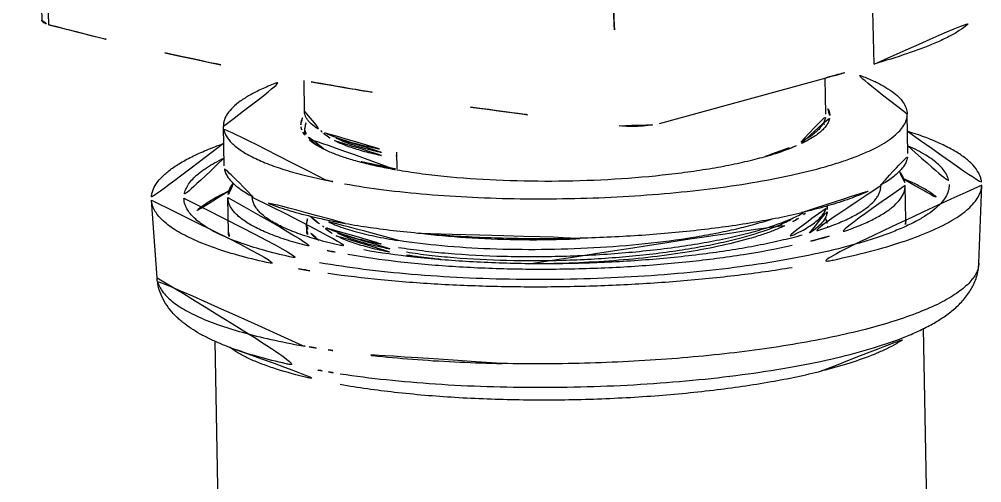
# Model space of a CAD drawing. Extents: x 16296660632 to 16296672714, y -37409619871 to -37409617455.
# Drawn here: x 16296672479.9 to 16296672539.1, y -37409617750.6 to -37409617722.2 of the extents above; entities that cross this region are included whole.
import ezdxf

# ---------------------------------------------------------------- set-up
doc = ezdxf.new("R2010")
doc.units = 0
doc.header["$LTSCALE"] = 10
doc.header["$MEASUREMENT"] = 0
doc.layers.get('0').update_dxf_attribs({"linetype": 'CONTINUOUS'})
doc.layers.add('02___PRT_ALL_AXES', color=7, linetype='CONTINUOUS')

msp = doc.modelspace()

# ---------------------------------------------------------------- linework, layer by layer
at = {"color": 7, "linetype": 'Continuous'}
for p, q in [((16296672532.439951, -37409617724.912567), (16296672529.860439, -37409617620.640701)), ((16296672519.259529, -37409617728.562576), (16296672529.502279, -37409617725.751709)), ((16296672534.51866, -37409617730.409431), (16296672534.4753, -37409617727.976509)), ((16296672492.52532, -37409617731.157753), (16296672492.48197, -37409617728.724823)), ((16296672503.154011, -37409617731.361633), (16296672503.13553, -37409617730.324211)), ((16296672503.07288, -37409617730.513687), (16296672503.11207, -37409617730.520576)), ((16296672498.290199, -37409617743.69828), (16296672498.312691, -37409617743.702263))]:
    msp.add_line(p, q, dxfattribs=at)
msp.add_lwpolyline([(16296672479.94589, -37409617677.419113), (16296672480.381281, -37409617689.682991), (16296672480.84532, -37409617705.367752), (16296672481.32732, -37409617722.221687)], dxfattribs=at)
for centre, radius, start, end in [((16296672534.71463, -37409617516.273804), 212.944738, 257.57261004, 260.03613181), ((16296672493.54752, -37409617594.31842), 136.262446, 285.2994673, 286.58368397), ((16296672545.01148, -37409617459.210777), 270.928858, 259.97946667, 262.07478459), ((16296672553.00436, -37409617403.581779), 327.128692, 262.03161907, 263.64351603), ((16296672500.029131, -37409617727.59729), 2.09754, 227.95397738, 229.48178581), ((16296672498.712429, -37409617728.307693), 1.564236, 215.4495763, 218.58300632), ((16296672523.685329, -37409617723.398827), 7.5689, 297.15828139, 298.17904424), ((16296672522.712891, -37409617718.263832), 12.673136, 291.07801247, 291.38429477), ((16296672508.29884, -37409617698.816269), 32.949506, 260.72847677, 261.01687422), ((16296672508.82642, -37409617698.421753), 33.466746, 259.96024063, 260.22129541), ((16296672506.82337, -37409617693.258438), 39.606972, 258.26246959, 259.97235108), ((16296672498.11124, -37409617725.504761), 8.450673, 243.00408077, 243.59886802), ((16296672524.67132, -37409617727.841537), 7.084088, 298.17366349, 300.0803252), ((16296672500.133169, -37409617733.436287), 2.09754, 227.95397738, 229.48178581), ((16296672528.642509, -37409617734.884598), 0.954927, 357.79893487, 1.05136119), ((16296672506.53853, -37409617690.302544), 52.706862, 259.96225381, 260.39269222), ((16296672507.387489, -37409617685.178383), 57.90085, 260.41065839, 261.58900225), ((16296672508.17927, -37409617679.825241), 63.312223, 261.58878603, 262.24965859), ((16296672507.15778, -37409617693.597862), 50.879134, 259.98851937, 260.70954056), ((16296672507.81599, -37409617689.599503), 54.931302, 260.70519328, 261.46491142)]:
    msp.add_arc(centre, radius, start, end, dxfattribs=at)
for points, knots in [([(16296672481.77095, -37409617722.499496), (16296672481.6712, -37409617718.736832), (16296672481.48488, -37409617711.20961), (16296672481.20689, -37409617699.918114), (16296672480.9342, -37409617690.508827), (16296672480.665091, -37409617682.984329), (16296672480.50808, -37409617679.223701), (16296672480.424259, -37409617677.343887)], [0, 0, 0, 0, 0.249952868, 0.500007606, 0.750054932, 0.87504462, 1, 1, 1, 1]), ([(16296672517.95715, -37409617698.794868), (16296672518.069521, -37409617701.274773), (16296672518.34654, -37409617707.476151), (16296672518.768999, -37409617717.399239), (16296672519.093269, -37409617724.841797), (16296672519.25947, -37409617728.562592)], [0, 0, 0, 0, 0.249942717, 0.625001994, 1, 1, 1, 1]), ([(16296672515.405649, -37409617699.581413), (16296672515.519529, -37409617702.006821), (16296672515.743349, -37409617706.859283), (16296672516.082689, -37409617714.138947), (16296672516.42971, -37409617721.419487), (16296672516.665331, -37409617726.273064), (16296672516.78639, -37409617728.699364)], [0, 0, 0, 0, 0.249883508, 0.499914637, 0.749990167, 1, 1, 1, 1]), ([(16296672481.327339, -37409617722.221687), (16296672481.329161, -37409617722.28476), (16296672481.43449, -37409617722.375999), (16296672481.59342, -37409617722.446198), (16296672481.707319, -37409617722.482483), (16296672481.770901, -37409617722.499481)], [0, 0, 0, 0, 0.349392056, 0.635535607, 1, 1, 1, 1]), ([(16296672481.770901, -37409617722.499481), (16296672482.340651, -37409617722.651894), (16296672484.70327, -37409617723.26844), (16296672487.080191, -37409617723.829727), (16296672488.888531, -37409617724.229156)], [0, 0, 0, 0, 0.24154504, 1, 1, 1, 1]), ([(16296672532.43899, -37409617724.912857), (16296672533.12603, -37409617724.710564), (16296672534.12734, -37409617724.401009), (16296672535.404181, -37409617723.945686), (16296672536.2565, -37409617723.604347), (16296672537.01071, -37409617723.253372), (16296672537.64872, -37409617722.891167), (16296672538.157801, -37409617722.521156), (16296672538.42528, -37409617722.242279), (16296672538.52747, -37409617722.10173)], [0, 0, 0, 0, 0.316668993, 0.463203706, 0.599275008, 0.72248472, 0.830752617, 0.923165058, 1, 1, 1, 1]), ([(16296672534.4753, -37409617727.976547), (16296672534.474251, -37409617727.917267), (16296672534.462351, -37409617727.797241), (16296672534.398529, -37409617727.554108), (16296672534.23802, -37409617727.248337), (16296672533.93853, -37409617726.90332), (16296672533.531361, -37409617726.568832), (16296672533.018169, -37409617726.245064), (16296672532.400961, -37409617725.932701), (16296672531.68248, -37409617725.633179), (16296672531.16514, -37409617725.452454), (16296672530.890829, -37409617725.363663)], [0, 0, 0, 0, 0.038167338, 0.07724734, 0.161239754, 0.257564682, 0.369608796, 0.499262082, 0.647433455, 0.814397127, 1, 1, 1, 1]), ([(16296672492.48197, -37409617728.724777), (16296672492.480829, -37409617728.660294), (16296672492.490089, -37409617728.528976), (16296672492.55621, -37409617728.260841), (16296672492.735319, -37409617727.920937), (16296672493.07527, -37409617727.536072), (16296672493.541639, -37409617727.159348), (16296672494.132509, -37409617726.791283), (16296672494.84515, -37409617726.433006), (16296672495.675739, -37409617726.086639), (16296672496.27384, -37409617725.875999), (16296672496.59104, -37409617725.77211)], [0, 0, 0, 0, 0.036408877, 0.073844367, 0.155215822, 0.250109694, 0.3619296, 0.4924224, 0.6422996, 0.81161911, 1, 1, 1, 1]), ([(16296672497.466881, -37409617727.831947), (16296672497.46793, -37409617727.888809), (16296672497.483801, -37409617728.005417), (16296672497.54771, -37409617728.176323), (16296672497.650669, -37409617728.344292), (16296672497.849739, -37409617728.576714), (16296672498.204519, -37409617728.855202), (16296672498.53392, -37409617729.037758), (16296672498.71979, -37409617729.12899)], [0, 0, 0, 0, 0.09047499, 0.185318635, 0.288301278, 0.402303713, 0.670580956, 1, 1, 1, 1]), ([(16296672499.926821, -37409617732.260361), (16296672500.72714, -37409617732.402061), (16296672502.405951, -37409617732.650902), (16296672505.026991, -37409617732.922279), (16296672507.818239, -37409617733.103539), (16296672510.72349, -37409617733.190781), (16296672513.68428, -37409617733.182098), (16296672516.640949, -37409617733.077629), (16296672519.533951, -37409617732.879517), (16296672522.305019, -37409617732.591919), (16296672524.898569, -37409617732.220909), (16296672527.262529, -37409617731.774261), (16296672529.06098, -37409617731.333069), (16296672530.345551, -37409617730.94278), (16296672531.18955, -37409617730.647614), (16296672531.94449, -37409617730.341141), (16296672532.6068, -37409617730.024887), (16296672533.1735, -37409617729.700333), (16296672533.64226, -37409617729.368752), (16296672534.011339, -37409617729.030968), (16296672534.279131, -37409617728.686638), (16296672534.44239, -37409617728.3349), (16296672534.47736, -37409617728.092056), (16296672534.4753, -37409617727.976547)], [0, 0, 0, 0, 0.067721841, 0.141342958, 0.219504329, 0.300732001, 0.383478767, 0.466161579, 0.547198928, 0.625048106, 0.698243266, 0.765434743, 0.825432723, 0.852424234, 0.87727398, 0.899908018, 0.92028062, 0.938383244, 0.954259273, 0.968028817, 0.979929404, 0.990374082, 1, 1, 1, 1]), ([(16296672529.726049, -37409617728.061157), (16296672529.7251, -37409617728.007584), (16296672529.71277, -37409617727.898621), (16296672529.6453, -37409617727.677292), (16296672529.550671, -37409617727.523911), (16296672529.475679, -37409617727.428307)], [0, 0, 0, 0, 0.232554408, 0.472627915, 1, 1, 1, 1]), ([(16296672497.23122, -37409617728.640182), (16296672497.23023, -37409617728.584503), (16296672497.23945, -37409617728.470673), (16296672497.304199, -37409617728.23764), (16296672497.40057, -37409617728.07531), (16296672497.47752, -37409617727.97377)], [0, 0, 0, 0, 0.231355768, 0.470775144, 1, 1, 1, 1]), ([(16296672497.485371, -37409617728.86937), (16296672497.48373, -37409617728.781052), (16296672497.515289, -37409617728.593071), (16296672497.604679, -37409617728.426559), (16296672497.660089, -37409617728.345779)], [0, 0, 0, 0, 0.474203308, 1, 1, 1, 1]), ([(16296672527.938021, -37409617729.707047), (16296672528.170321, -37409617729.582573), (16296672528.49493, -37409617729.387291), (16296672528.870911, -37409617729.08918), (16296672529.091391, -37409617728.874023), (16296672529.26388, -37409617728.656357), (16296672529.387621, -37409617728.436256), (16296672529.46129, -37409617728.214043), (16296672529.47608, -37409617728.063683), (16296672529.474739, -37409617727.990646)], [0, 0, 0, 0, 0.328026236, 0.469352439, 0.596439134, 0.710603677, 0.813872002, 0.909091865, 1, 1, 1, 1]), ([(16296672527.98354, -37409617729.785973), (16296672528.120781, -37409617729.721237), (16296672528.37911, -37409617729.591187), (16296672528.734659, -37409617729.382103), (16296672529.037861, -37409617729.169342), (16296672529.287861, -37409617728.953407), (16296672529.4839, -37409617728.734573), (16296672529.625099, -37409617728.512703), (16296672529.709881, -37409617728.287918), (16296672529.727369, -37409617728.134949), (16296672529.726049, -37409617728.061157)], [0, 0, 0, 0, 0.177066139, 0.337272808, 0.480923969, 0.608726124, 0.721937667, 0.822616162, 0.913874565, 1, 1, 1, 1]), ([(16296672529.34219, -37409617728.512558), (16296672529.353239, -37409617728.531853), (16296672529.39419, -37409617728.607513), (16296672529.427521, -37409617728.687408), (16296672529.446699, -37409617728.748253)], [0, 0, 0, 0, 0.258433088, 1, 1, 1, 1]), ([(16296672498.76619, -37409617732.037216), (16296672498.295271, -37409617731.939034), (16296672497.403999, -37409617731.734383), (16296672496.156179, -37409617731.38015), (16296672495.07576, -37409617730.997498), (16296672494.29224, -37409617730.644699), (16296672493.762171, -37409617730.346283), (16296672493.429371, -37409617730.127037), (16296672493.144939, -37409617729.90332), (16296672492.909519, -37409617729.675346), (16296672492.723669, -37409617729.443336), (16296672492.588209, -37409617729.207291), (16296672492.504259, -37409617728.967598), (16296672492.483391, -37409617728.804527), (16296672492.48197, -37409617728.724777)], [0, 0, 0, 0, 0.193679967, 0.36803488, 0.521958665, 0.654811557, 0.713345812, 0.766714573, 0.815108011, 0.858836277, 0.898374763, 0.934410216, 0.967886573, 1, 1, 1, 1]), ([(16296672497.29451, -37409617728.953056), (16296672497.27487, -37409617728.902512), (16296672497.24404, -37409617728.799622), (16296672497.232161, -37409617728.692757), (16296672497.23122, -37409617728.640182)], [0, 0, 0, 0, 0.50767815, 1, 1, 1, 1]), ([(16296672497.43816, -37409617729.214928), (16296672497.423031, -37409617729.193626), (16296672497.367451, -37409617729.110878), (16296672497.321171, -37409617729.021637), (16296672497.29451, -37409617728.953056)], [0, 0, 0, 0, 0.262011237, 1, 1, 1, 1]), ([(16296672497.57272, -37409617729.213402), (16296672497.545759, -37409617729.158707), (16296672497.50296, -37409617729.04657), (16296672497.486441, -37409617728.927429), (16296672497.485371, -37409617728.86937)], [0, 0, 0, 0, 0.512250949, 1, 1, 1, 1]), ([(16296672498.471939, -37409617728.99984), (16296672498.48328, -37409617729.013031), (16296672498.5315, -37409617729.067192), (16296672498.58342, -37409617729.118019), (16296672498.62434, -37409617729.154938)], [0, 0, 0, 0, 0.239907464, 1, 1, 1, 1]), ([(16296672498.71979, -37409617729.12899), (16296672498.988939, -37409617729.261101), (16296672499.599291, -37409617729.507927), (16296672500.621929, -37409617729.818993), (16296672501.820259, -37409617730.098297), (16296672502.67976, -37409617730.252159), (16296672503.13553, -37409617730.324211)], [0, 0, 0, 0, 0.196024151, 0.429353884, 0.698323874, 1, 1, 1, 1]), ([(16296672516.78648, -37409617728.699364), (16296672516.99737, -37409617728.722969), (16296672517.434179, -37409617728.7491), (16296672518.08485, -37409617728.738632), (16296672518.69978, -37409617728.681633), (16296672519.086781, -37409617728.609993), (16296672519.259529, -37409617728.562576)], [0, 0, 0, 0, 0.255877964, 0.526884492, 0.783985448, 1, 1, 1, 1]), ([(16296672502.992109, -37409617731.376022), (16296672502.64739, -37409617731.314987), (16296672501.9858, -37409617731.187073), (16296672501.04183, -37409617730.967323), (16296672500.189989, -37409617730.728561), (16296672499.43638, -37409617730.472603), (16296672498.786221, -37409617730.201408), (16296672498.243549, -37409617729.916687), (16296672497.811621, -37409617729.620323), (16296672497.580351, -37409617729.396957), (16296672497.48966, -37409617729.283218)], [0, 0, 0, 0, 0.175779741, 0.338270895, 0.486522014, 0.619813219, 0.737655176, 0.839912365, 0.926960083, 1, 1, 1, 1]), ([(16296672498.62652, -37409617730.110039), (16296672498.499041, -37409617730.043953), (16296672498.26553, -37409617729.911057), (16296672497.96059, -37409617729.690376), (16296672497.72731, -37409617729.463142), (16296672497.613609, -37409617729.296356), (16296672497.57272, -37409617729.213402)], [0, 0, 0, 0, 0.306883512, 0.573273784, 0.802329398, 1, 1, 1, 1]), ([(16296672498.66637, -37409617729.191833), (16296672498.75666, -37409617729.269028), (16296672498.96443, -37409617729.419762), (16296672499.187071, -37409617729.546516), (16296672499.30872, -37409617729.609589)], [0, 0, 0, 0, 0.464365553, 1, 1, 1, 1]), ([(16296672499.30872, -37409617729.609589), (16296672499.539551, -37409617729.729271), (16296672500.06382, -37409617729.954147), (16296672500.94437, -37409617730.240379), (16296672501.97835, -37409617730.500618), (16296672502.721121, -37409617730.646248), (16296672503.11553, -37409617730.71521)], [0, 0, 0, 0, 0.196151257, 0.429229737, 0.697946092, 1, 1, 1, 1]), ([(16296672499.41078, -37409617729.468193), (16296672499.63866, -37409617729.580032), (16296672500.149851, -37409617729.791054), (16296672501.00094, -37409617730.061653), (16296672501.990311, -37409617730.308441), (16296672502.698139, -37409617730.447639), (16296672503.07288, -37409617730.513687)], [0, 0, 0, 0, 0.199412608, 0.433519316, 0.701080041, 1, 1, 1, 1]), ([(16296672528.050329, -37409617729.756012), (16296672528.074011, -37409617729.736877), (16296672528.163601, -37409617729.662552), (16296672528.249161, -37409617729.583252), (16296672528.30901, -37409617729.521553)], [0, 0, 0, 0, 0.261536442, 1, 1, 1, 1]), ([(16296672503.1423, -37409617731.40226), (16296672503.604401, -37409617731.481911), (16296672504.56336, -37409617731.627037), (16296672506.595329, -37409617731.863838), (16296672509.30381, -37409617732.053284), (16296672512.667, -37409617732.116287), (16296672516.06673, -37409617732.016159), (16296672518.850599, -37409617731.79734), (16296672520.97831, -37409617731.539963), (16296672522.46121, -37409617731.314713), (16296672523.84273, -37409617731.056587), (16296672525.10743, -37409617730.7686), (16296672526.241159, -37409617730.45414), (16296672526.94467, -37409617730.214684), (16296672527.270651, -37409617730.089027)], [0, 0, 0, 0, 0.057740409, 0.119394716, 0.251866304, 0.391871036, 0.533439852, 0.670520961, 0.735550603, 0.797315833, 0.855181853, 0.908572114, 0.95698249, 1, 1, 1, 1]), ([(16296672525.79635, -37409617730.573341), (16296672526.193159, -37409617730.447693), (16296672526.92123, -37409617730.192467), (16296672527.625429, -37409617729.874557), (16296672527.938021, -37409617729.707047)], [0, 0, 0, 0, 0.539944256, 1, 1, 1, 1]), ([(16296672527.33379, -37409617730.064499), (16296672527.39109, -37409617730.042061), (16296672527.60989, -37409617729.954514), (16296672527.82605, -37409617729.860252), (16296672527.98354, -37409617729.785973)], [0, 0, 0, 0, 0.261115275, 1, 1, 1, 1]), ([(16296672502.990191, -37409617731.335312), (16296672502.426279, -37409617731.243248), (16296672501.3855, -37409617731.045753), (16296672500.360359, -37409617730.774757), (16296672499.89682, -37409617730.624229)], [0, 0, 0, 0, 0.539676958, 1, 1, 1, 1]), ([(16296672532.842461, -37409617732.344276), (16296672532.975611, -37409617732.270233), (16296672533.226191, -37409617732.121674), (16296672533.56942, -37409617731.884804), (16296672533.8615, -37409617731.644897), (16296672534.101761, -37409617731.402313), (16296672534.28956, -37409617731.157242), (16296672534.42408, -37409617730.909714), (16296672534.504049, -37409617730.660133), (16296672534.520121, -37409617730.491508), (16296672534.51866, -37409617730.40947)], [0, 0, 0, 0, 0.17077519, 0.326267829, 0.46699247, 0.593829779, 0.708142412, 0.81194413, 0.908032551, 1, 1, 1, 1]), ([(16296672494.275261, -37409617733.034637), (16296672494.139099, -37409617732.965271), (16296672493.88253, -37409617732.825546), (16296672493.5299, -37409617732.600731), (16296672493.228439, -37409617732.371033), (16296672492.97884, -37409617732.136772), (16296672492.78175, -37409617731.898163), (16296672492.638029, -37409617731.655151), (16296672492.54891, -37409617731.40815), (16296672492.526791, -37409617731.239891), (16296672492.52533, -37409617731.157707)], [0, 0, 0, 0, 0.170850536, 0.326397568, 0.46715624, 0.594001754, 0.708300876, 0.812064601, 0.908097901, 1, 1, 1, 1]), ([(16296672528.01309, -37409617734.026314), (16296672528.504999, -37409617733.910332), (16296672529.43582, -37409617733.671227), (16296672530.73756, -37409617733.26609), (16296672531.863029, -37409617732.836571), (16296672532.539551, -37409617732.512779), (16296672532.842461, -37409617732.344276)], [0, 0, 0, 0, 0.295693878, 0.562053836, 0.797205218, 1, 1, 1, 1]), ([(16296672499.970169, -37409617734.693283), (16296672499.397591, -37409617734.591904), (16296672498.31431, -37409617734.37751), (16296672496.79825, -37409617733.996178), (16296672495.490549, -37409617733.576317), (16296672494.70434, -37409617733.248177), (16296672494.353621, -37409617733.074051)], [0, 0, 0, 0, 0.297592128, 0.564937222, 0.799604219, 1, 1, 1, 1]), ([(16296672529.50771, -37409617733.774078), (16296672529.434299, -37409617733.975403), (16296672529.22702, -37409617734.265877), (16296672528.86244, -37409617734.597488), (16296672528.498631, -37409617734.859016), (16296672528.064791, -37409617735.114662), (16296672527.360559, -37409617735.464218), (16296672526.783119, -37409617735.688423), (16296672526.37586, -37409617735.829887)], [0, 0, 0, 0, 0.167521575, 0.269592351, 0.385775796, 0.516811424, 0.662953985, 1, 1, 1, 1]), ([(16296672528.48036, -37409617735.289459), (16296672528.648741, -37409617735.181084), (16296672528.947849, -37409617734.964668), (16296672529.306801, -37409617734.600517), (16296672529.498911, -37409617734.27491), (16296672529.569889, -37409617734.017128), (16296672529.57992, -37409617733.891273), (16296672529.578779, -37409617733.829651)], [0, 0, 0, 0, 0.315968456, 0.580267963, 0.802216389, 0.902770887, 1, 1, 1, 1]), ([(16296672529.55135, -37409617733.620773), (16296672529.548731, -37409617733.633598), (16296672529.53706, -37409617733.685471), (16296672529.521441, -37409617733.736427), (16296672529.50771, -37409617733.774078)], [0, 0, 0, 0, 0.246291197, 1, 1, 1, 1]), ([(16296672497.58942, -37409617734.708366), (16296672497.587931, -37409617734.628014), (16296672497.61334, -37409617734.458527), (16296672497.687559, -37409617734.305252), (16296672497.733999, -37409617734.230797)], [0, 0, 0, 0, 0.478073358, 1, 1, 1, 1]), ([(16296672497.816669, -37409617734.253593), (16296672497.933941, -37409617734.393608), (16296672498.254551, -37409617734.663544), (16296672498.61644, -37409617734.866203), (16296672498.823839, -37409617734.967987)], [0, 0, 0, 0, 0.441498057, 1, 1, 1, 1]), ([(16296672499.970169, -37409617734.693283), (16296672500.475849, -37409617734.782806), (16296672501.52161, -37409617734.948723), (16296672503.73052, -37409617735.230553), (16296672506.675631, -37409617735.48262), (16296672510.359261, -37409617735.627739), (16296672514.148041, -37409617735.616318), (16296672517.916109, -37409617735.448723), (16296672521.53833, -37409617735.130638), (16296672524.40584, -37409617734.74041), (16296672526.533369, -37409617734.354691), (16296672527.53233, -37409617734.139664), (16296672528.01309, -37409617734.026314)], [0, 0, 0, 0, 0.054628626, 0.112611033, 0.236853535, 0.368913398, 0.504648318, 0.639772097, 0.770022295, 0.891328352, 0.947456833, 1, 1, 1, 1]), ([(16296672526.205879, -37409617734.419441), (16296672525.85914, -37409617734.536491), (16296672525.1243, -37409617734.759972), (16296672523.959129, -37409617735.055656), (16296672522.68856, -37409617735.325333), (16296672520.82612, -37409617735.654549), (16296672518.33423, -37409617735.977577), (16296672515.219839, -37409617736.223083), (16296672512.0385, -37409617736.326172), (16296672508.918591, -37409617736.284653), (16296672505.98601, -37409617736.102493), (16296672504.113581, -37409617735.880249), (16296672503.23205, -37409617735.740891)], [0, 0, 0, 0, 0.047376435, 0.099378223, 0.155578669, 0.215484707, 0.344185405, 0.480685124, 0.619771134, 0.756105127, 0.88446198, 1, 1, 1, 1]), ([(16296672503.23958, -37409617736.163223), (16296672503.72529, -37409617736.240013), (16296672504.73666, -37409617736.377449), (16296672506.88793, -37409617736.591927), (16296672509.762581, -37409617736.739227), (16296672513.324841, -37409617736.731247), (16296672516.899851, -37409617736.539108), (16296672519.79841, -37409617736.225868), (16296672521.980339, -37409617735.88195), (16296672523.469919, -37409617735.591522), (16296672524.83062, -37409617735.266487), (16296672526.045139, -37409617734.910873), (16296672527.098, -37409617734.529213), (16296672527.732071, -37409617734.23848), (16296672528.01605, -37409617734.086304)], [0, 0, 0, 0, 0.058705246, 0.121810612, 0.2580526, 0.402114421, 0.546894558, 0.685269246, 0.749936717, 0.810544515, 0.866397773, 0.916892192, 0.961537963, 1, 1, 1, 1]), ([(16296672503.731079, -37409617736.444977), (16296672504.193701, -37409617736.517677), (16296672505.15695, -37409617736.647743), (16296672507.20578, -37409617736.850403), (16296672509.94356, -37409617736.988792), (16296672513.336361, -37409617736.979073), (16296672516.74169, -37409617736.794037), (16296672519.503, -37409617736.494049), (16296672521.581989, -37409617736.165176), (16296672523.00168, -37409617735.887589), (16296672524.298849, -37409617735.577026), (16296672525.45702, -37409617735.237328), (16296672526.46143, -37409617734.872749), (16296672527.066509, -37409617734.595177), (16296672527.337601, -37409617734.449883)], [0, 0, 0, 0, 0.058673421, 0.121745116, 0.257914071, 0.401914667, 0.546654003, 0.685017477, 0.749695443, 0.810325791, 0.866214739, 0.916757468, 0.961463538, 1, 1, 1, 1]), ([(16296672527.45327, -37409617734.583069), (16296672527.515011, -37409617734.5485), (16296672527.74172, -37409617734.416718), (16296672527.95994, -37409617734.269478), (16296672528.109751, -37409617734.150169)], [0, 0, 0, 0, 0.269789963, 1, 1, 1, 1]), ([(16296672528.109751, -37409617734.150169), (16296672528.129761, -37409617734.134239), (16296672528.2062, -37409617734.071999), (16296672528.279869, -37409617734.006317), (16296672528.332279, -37409617733.955521)], [0, 0, 0, 0, 0.259508792, 1, 1, 1, 1]), ([(16296672529.446239, -37409617734.351562), (16296672529.49254, -37409617734.432411), (16296672529.566799, -37409617734.598984), (16296672529.595671, -37409617734.779747), (16296672529.597269, -37409617734.867073)], [0, 0, 0, 0, 0.516140668, 1, 1, 1, 1]), ([(16296672497.676769, -37409617735.052406), (16296672497.649811, -37409617734.997711), (16296672497.60701, -37409617734.885567), (16296672497.59049, -37409617734.766434), (16296672497.58942, -37409617734.708366)], [0, 0, 0, 0, 0.512250949, 1, 1, 1, 1]), ([(16296672498.575991, -37409617734.838837), (16296672498.58733, -37409617734.852043), (16296672498.63555, -37409617734.906197), (16296672498.687469, -37409617734.957024), (16296672498.72839, -37409617734.993942)], [0, 0, 0, 0, 0.239907464, 1, 1, 1, 1]), ([(16296672503.23205, -37409617735.740891), (16296672502.74379, -37409617735.663696), (16296672501.82778, -37409617735.498444), (16296672500.56027, -37409617735.194748), (16296672499.63484, -37409617734.899673), (16296672499.007179, -37409617734.640938), (16296672498.732071, -37409617734.50576), (16296672498.60507, -37409617734.43634)], [0, 0, 0, 0, 0.30725074, 0.578236145, 0.809689152, 0.910039274, 1, 1, 1, 1]), ([(16296672498.77042, -37409617735.030838), (16296672498.86072, -37409617735.108032), (16296672499.06848, -37409617735.258774), (16296672499.291121, -37409617735.385529), (16296672499.412769, -37409617735.448593)], [0, 0, 0, 0, 0.464365553, 1, 1, 1, 1]), ([(16296672498.823839, -37409617734.967987), (16296672499.092991, -37409617735.100113), (16296672499.703341, -37409617735.346939), (16296672500.725981, -37409617735.657997), (16296672501.924299, -37409617735.937302), (16296672502.78381, -37409617736.091164), (16296672503.23958, -37409617736.163223)], [0, 0, 0, 0, 0.196024151, 0.429353884, 0.698323874, 1, 1, 1, 1]), ([(16296672511.23509, -37409617737.17083), (16296672512.05702, -37409617737.173553), (16296672513.701071, -37409617737.147903), (16296672516.14341, -37409617737.01963), (16296672518.51856, -37409617736.803711), (16296672520.76442, -37409617736.505112), (16296672522.82233, -37409617736.130989), (16296672524.389391, -37409617735.751846), (16296672525.504971, -37409617735.411209), (16296672526.232491, -37409617735.15229), (16296672526.87719, -37409617734.882347), (16296672527.2719, -37409617734.684624), (16296672527.45327, -37409617734.583069)], [0, 0, 0, 0, 0.14901736, 0.298021879, 0.443308702, 0.581296024, 0.70864187, 0.822371808, 0.873350851, 0.920058838, 0.962314397, 1, 1, 1, 1]), ([(16296672497.596939, -37409617735.130623), (16296672497.598181, -37409617735.197891), (16296672497.620251, -37409617735.337097), (16296672497.677059, -37409617735.465538), (16296672497.712509, -37409617735.527924)], [0, 0, 0, 0, 0.483962633, 1, 1, 1, 1]), ([(16296672498.348339, -37409617735.727562), (16296672498.26964, -37409617735.676117), (16296672498.124081, -37409617735.572639), (16296672497.88336, -37409617735.361488), (16296672497.739651, -37409617735.179977), (16296672497.676769, -37409617735.052406)], [0, 0, 0, 0, 0.293479777, 0.556056444, 1, 1, 1, 1]), ([(16296672499.412769, -37409617735.448593), (16296672499.66943, -37409617735.581673), (16296672500.25894, -37409617735.829292), (16296672501.255171, -37409617736.139229), (16296672502.43413, -37409617736.416847), (16296672503.283079, -37409617736.568657), (16296672503.73455, -37409617736.63961)], [0, 0, 0, 0, 0.192803791, 0.425109754, 0.695222315, 1, 1, 1, 1]), ([(16296672499.514839, -37409617735.30719), (16296672499.771441, -37409617735.433144), (16296672500.35375, -37409617735.668373), (16296672501.329861, -37409617735.964531), (16296672502.47443, -37409617736.230301), (16296672503.29557, -37409617736.376534), (16296672503.731079, -37409617736.444977)], [0, 0, 0, 0, 0.195765754, 0.429013544, 0.69807983, 1, 1, 1, 1]), ([(16296672504.534519, -37409617735.299217), (16296672505.474449, -37409617735.423798), (16296672507.454679, -37409617735.611687), (16296672510.5268, -37409617735.731651), (16296672513.737551, -37409617735.697144), (16296672515.905121, -37409617735.568687), (16296672516.98579, -37409617735.476067)], [0, 0, 0, 0, 0.228038736, 0.478021188, 0.739136305, 1, 1, 1, 1]), ([(16296672503.73455, -37409617736.63961), (16296672504.27059, -37409617736.723862), (16296672505.39189, -37409617736.871422), (16296672506.51804, -37409617736.974007), (16296672507.104349, -37409617737.017319)], [0, 0, 0, 0, 0.479972971, 1, 1, 1, 1]), ([(16296672499.66338, -37409617743.922447), (16296672500.599569, -37409617744.06308), (16296672502.54253, -37409617744.306503), (16296672505.54838, -37409617744.561462), (16296672508.70289, -37409617744.715981), (16296672511.94912, -37409617744.767357), (16296672515.22723, -37409617744.714737), (16296672518.476521, -37409617744.559067), (16296672521.63706, -37409617744.3032), (16296672524.651489, -37409617743.951622), (16296672527.466881, -37409617743.510193), (16296672530.037239, -37409617742.985329), (16296672532.326099, -37409617742.382347), (16296672534.03446, -37409617741.797211), (16296672535.23531, -37409617741.277313), (16296672536.027109, -37409617740.873459), (16296672536.74394, -37409617740.434914), (16296672537.387409, -37409617739.946808), (16296672537.95801, -37409617739.389816), (16296672538.431379, -37409617738.735161), (16296672538.713619, -37409617738.106033), (16296672538.845289, -37409617737.557663), (16296672538.874769, -37409617737.270737), (16296672538.88003, -37409617737.124809)], [0, 0, 0, 0, 0.06791742, 0.140426202, 0.216371795, 0.294451897, 0.373303617, 0.451538361, 0.527787006, 0.600743366, 0.669213276, 0.732174999, 0.788865621, 0.838924661, 0.861537751, 0.882694657, 0.902641798, 0.921746336, 0.940526122, 0.959638226, 0.97938342, 0.989523893, 1, 1, 1, 1]), ([(16296672538.88003, -37409617737.124817), (16296672538.87624, -37409617737.230171), (16296672538.84211, -37409617737.447006), (16296672538.716181, -37409617737.76487), (16296672538.51716, -37409617738.079483), (16296672538.246719, -37409617738.390503), (16296672537.90591, -37409617738.697968), (16296672537.49564, -37409617739.001511), (16296672537.016899, -37409617739.300583), (16296672536.25592, -37409617739.709953), (16296672535.13658, -37409617740.197037), (16296672533.600071, -37409617740.729897), (16296672531.834009, -37409617741.227028), (16296672529.85837, -37409617741.68248), (16296672527.69549, -37409617742.090714), (16296672525.37019, -37409617742.446831), (16296672522.909241, -37409617742.746597), (16296672519.443529, -37409617743.070084), (16296672514.989929, -37409617743.30838), (16296672511.39311, -37409617743.325897), (16296672509.586679, -37409617743.28891)], [0, 0, 0, 0, 0.010230479, 0.021079183, 0.032960578, 0.046182254, 0.060955137, 0.077415297, 0.095644481, 0.115685078, 0.161219992, 0.213909558, 0.273396997, 0.339168417, 0.410590732, 0.486936531, 0.567403049, 0.651127398, 0.824669295, 1, 1, 1, 1]), ([(16296672488.405979, -37409617738.024246), (16296672488.422409, -37409617738.253197), (16296672488.50251, -37409617738.701149), (16296672488.75441, -37409617739.322983), (16296672489.0998, -37409617739.874031), (16296672489.44833, -37409617740.276047), (16296672489.75181, -37409617740.564323), (16296672490.071501, -37409617740.836311), (16296672490.50341, -37409617741.150169), (16296672491.064859, -37409617741.490257), (16296672491.672581, -37409617741.803978), (16296672492.328609, -37409617742.095909), (16296672493.29525, -37409617742.471741), (16296672494.63405, -37409617742.896637), (16296672496.394211, -37409617743.336906), (16296672497.638069, -37409617743.582817), (16296672498.290199, -37409617743.69828)], [0, 0, 0, 0, 0.056738262, 0.111468402, 0.164883072, 0.21677964, 0.242524716, 0.26830772, 0.320487382, 0.374288105, 0.430424025, 0.489433611, 0.551700479, 0.686712138, 0.83629128, 1, 1, 1, 1]), ([(16296672497.35182, -37409617742.202606), (16296672496.69628, -37409617742.086548), (16296672495.45212, -37409617741.841507), (16296672493.703341, -37409617741.408913), (16296672492.179079, -37409617740.933678), (16296672491.065729, -37409617740.489967), (16296672490.30636, -37409617740.111191), (16296672489.82716, -37409617739.831841), (16296672489.41485, -37409617739.545776), (16296672489.07044, -37409617739.253487), (16296672488.79479, -37409617738.955276), (16296672488.58894, -37409617738.651131), (16296672488.4545, -37409617738.341309), (16296672488.413441, -37409617738.128273), (16296672488.405979, -37409617738.024246)], [0, 0, 0, 0, 0.193800572, 0.369009652, 0.524173452, 0.658286236, 0.717333968, 0.771068747, 0.819620634, 0.863234596, 0.902314786, 0.937483544, 0.969642318, 1, 1, 1, 1]), ([(16296672529.21855, -37409617743.74868), (16296672529.80324, -37409617743.602028), (16296672530.890739, -37409617743.300293), (16296672532.175529, -37409617742.84951), (16296672533.064409, -37409617742.464363), (16296672533.63131, -37409617742.180412), (16296672534.12443, -37409617741.89035), (16296672534.419291, -37409617741.681938), (16296672534.55242, -37409617741.576187)], [0, 0, 0, 0, 0.312078448, 0.583946503, 0.704059274, 0.813404584, 0.911980935, 1, 1, 1, 1]), ([(16296672492.86886, -37409617742.303337), (16296672493.03042, -37409617742.424004), (16296672493.39393, -37409617742.659088), (16296672494.007931, -37409617742.977692), (16296672494.72327, -37409617743.283836), (16296672495.859989, -37409617743.691849), (16296672497.512039, -37409617744.147583), (16296672498.90773, -37409617744.431473), (16296672499.65959, -37409617744.564583)], [0, 0, 0, 0, 0.083927223, 0.179735263, 0.287631532, 0.407536914, 0.682190783, 1, 1, 1, 1]), ([(16296672509.586679, -37409617743.28891), (16296672507.85783, -37409617743.253502), (16296672505.310381, -37409617743.139847), (16296672501.997009, -37409617742.851189), (16296672500.41128, -37409617742.663948), (16296672499.641159, -37409617742.559113)], [0, 0, 0, 0, 0.519969077, 0.766293073, 1, 1, 1, 1]), ([(16296672499.65959, -37409617744.564583), (16296672500.76506, -37409617744.760307), (16296672503.107349, -37409617745.086037), (16296672506.77688, -37409617745.393929), (16296672510.686569, -37409617745.538017), (16296672514.700729, -37409617745.512703), (16296672518.680059, -37409617745.318687), (16296672522.48666, -37409617744.963097), (16296672525.988489, -37409617744.459091), (16296672528.19319, -37409617744.005852), (16296672529.21855, -37409617743.74868)], [0, 0, 0, 0, 0.113257315, 0.238383966, 0.37135854, 0.5078093, 0.643231473, 0.77315942, 0.893355008, 1, 1, 1, 1])]:
    msp.add_open_spline(points, degree=3, knots=knots, dxfattribs=at)
at = {"layer": '02___PRT_ALL_AXES', "color": 7, "linetype": 'Continuous'}
for p, q in [((16296672497.466841, -37409617727.831467), (16296672497.432899, -37409617725.926483)), ((16296672529.47477, -37409617727.991203), (16296672529.43519, -37409617725.770119)), ((16296672497.492519, -37409617729.2724), (16296672497.485331, -37409617728.868881)), ((16296672534.391529, -37409617734.500298), (16296672534.353371, -37409617732.359329)), ((16296672538.88003, -37409617737.124809), (16296672539.05197, -37409617732.347893)), ((16296672488.405979, -37409617738.024246), (16296672488.063959, -37409617733.256493)), ((16296672492.79813, -37409617735.241493), (16296672492.759979, -37409617733.100517)), ((16296672529.578819, -37409617733.8302), (16296672529.574921, -37409617733.61132)), ((16296672497.59691, -37409617735.130219), (16296672497.58938, -37409617734.707893)), ((16296672529.5982, -37409617734.91777), (16296672529.597309, -37409617734.867622)), ((16296672498.91283, -37409617737.767372), (16296672498.89497, -37409617737.764801)), ((16296672535.459829, -37409617741.130653), (16296672535.736759, -37409617756.671593)), ((16296672491.96701, -37409617741.921371), (16296672492.24367, -37409617757.446617))]:
    msp.add_line(p, q, dxfattribs=at)
for centre, radius, start, end in [((16296672531.83633, -37409617732.40416), 1.017436, 1.02425552, 3.9438629), ((16296672495.27713, -37409617733.055717), 1.017551, 178.28400036, 181.02206826), ((16296672506.64646, -37409617699.631653), 37.539953, 258.01971772, 260.00965085), ((16296672507.196131, -37409617680.200363), 58.159902, 260.00414965, 261.79410651)]:
    msp.add_arc(centre, radius, start, end, dxfattribs=at)
for points, knots in [([(16296672534.500271, -37409617729.039169), (16296672534.854959, -37409617729.150436), (16296672535.52313, -37409617729.377197), (16296672536.449909, -37409617729.754707), (16296672537.243099, -37409617730.149399), (16296672537.89889, -37409617730.559311), (16296672538.41453, -37409617730.983566), (16296672538.78788, -37409617731.422188), (16296672538.979839, -37409617731.812073), (16296672539.04734, -37409617732.120972), (16296672539.054661, -37409617732.273003), (16296672539.05196, -37409617732.347961)], [0, 0, 0, 0, 0.187731972, 0.35614295, 0.505021685, 0.634624909, 0.745914827, 0.840963742, 0.923563224, 0.962119754, 1, 1, 1, 1]), ([(16296672492.481899, -37409617729.792297), (16296672492.13238, -37409617729.916008), (16296672491.474569, -37409617730.166183), (16296672490.564449, -37409617730.575989), (16296672489.78809, -37409617730.998161), (16296672489.14921, -37409617731.430611), (16296672488.650499, -37409617731.872353), (16296672488.294109, -37409617732.323357), (16296672488.11676, -37409617732.719208), (16296672488.06048, -37409617733.029823), (16296672488.058599, -37409617733.181793), (16296672488.063959, -37409617733.256493)], [0, 0, 0, 0, 0.187679064, 0.356046296, 0.504893617, 0.634481899, 0.745776609, 0.840852687, 0.9235011, 0.962088008, 1, 1, 1, 1]), ([(16296672534.526381, -37409617729.943138), (16296672534.721951, -37409617730.028633), (16296672535.090481, -37409617730.201248), (16296672535.59897, -37409617730.481483), (16296672536.03425, -37409617730.769348), (16296672536.39509, -37409617731.06427), (16296672536.680479, -37409617731.365921), (16296672536.88917, -37409617731.674477), (16296672537.01895, -37409617731.989799), (16296672537.051069, -37409617732.206192), (16296672537.05294, -37409617732.311172)], [0, 0, 0, 0, 0.176396103, 0.336089558, 0.479417525, 0.607101883, 0.720423266, 0.821437275, 0.913225593, 1, 1, 1, 1]), ([(16296672492.51454, -37409617730.685516), (16296672492.321091, -37409617730.778137), (16296672491.956989, -37409617730.964211), (16296672491.456051, -37409617731.263107), (16296672491.028959, -37409617731.567093), (16296672490.676901, -37409617731.875504), (16296672490.40089, -37409617732.187973), (16296672490.202209, -37409617732.504662), (16296672490.08305, -37409617732.825333), (16296672490.058531, -37409617733.043388), (16296672490.06041, -37409617733.148666)], [0, 0, 0, 0, 0.176513272, 0.336297201, 0.479681042, 0.607384884, 0.720686846, 0.821640996, 0.913337273, 1, 1, 1, 1]), ([(16296672533.99992, -37409617731.508331), (16296672534.105249, -37409617731.635963), (16296672534.238991, -37409617731.84137), (16296672534.334709, -37409617732.140244), (16296672534.352079, -37409617732.287209), (16296672534.353371, -37409617732.359337)], [0, 0, 0, 0, 0.529810262, 0.769022704, 1, 1, 1, 1]), ([(16296672534.25502, -37409617731.953613), (16296672534.51161, -37409617732.058006), (16296672534.989731, -37409617732.269073), (16296672535.6388, -37409617732.618561), (16296672536.17321, -37409617732.980003), (16296672536.47225, -37409617733.246918), (16296672536.59749, -37409617733.38279)], [0, 0, 0, 0, 0.300789095, 0.566976147, 0.79935225, 1, 1, 1, 1]), ([(16296672492.833611, -37409617732.696136), (16296672492.579969, -37409617732.810272), (16296672492.10821, -37409617733.039551), (16296672491.470699, -37409617733.414284), (16296672490.94957, -37409617733.796928), (16296672490.66119, -37409617734.076248), (16296672490.5417, -37409617734.217407)], [0, 0, 0, 0, 0.301206023, 0.567502081, 0.799713949, 1, 1, 1, 1]), ([(16296672493.07892, -37409617732.242661), (16296672492.979349, -37409617732.373283), (16296672492.85457, -37409617732.582138), (16296672492.77066, -37409617732.882248), (16296672492.758711, -37409617733.028809), (16296672492.759979, -37409617733.100502)], [0, 0, 0, 0, 0.529506568, 0.768826594, 1, 1, 1, 1]), ([(16296672537.05294, -37409617732.311172), (16296672537.05525, -37409617732.44043), (16296672537.01615, -37409617732.712181), (16296672536.83346, -37409617733.105797), (16296672536.533831, -37409617733.491127), (16296672536.120831, -37409617733.869133), (16296672535.596291, -37409617734.240181), (16296672534.962139, -37409617734.603378), (16296672534.220989, -37409617734.957291), (16296672533.37619, -37409617735.300247), (16296672532.43173, -37409617735.630562), (16296672530.99424, -37409617736.067322), (16296672528.981689, -37409617736.56105), (16296672526.336309, -37409617737.060867), (16296672523.434, -37409617737.476059), (16296672520.333019, -37409617737.797913), (16296672517.0956, -37409617738.019608), (16296672513.786921, -37409617738.13652), (16296672510.473631, -37409617738.14624), (16296672507.22249, -37409617738.048607), (16296672504.09893, -37409617737.845779), (16296672501.165831, -37409617737.542091), (16296672499.287149, -37409617737.263634), (16296672498.391541, -37409617737.105057)], [0, 0, 0, 0, 0.009625872, 0.020070385, 0.031970669, 0.045739766, 0.061615413, 0.079717742, 0.100090033, 0.122723734, 0.147573217, 0.174564534, 0.234562188, 0.301753583, 0.374948727, 0.452798146, 0.533835758, 0.616518984, 0.699266212, 0.780494357, 0.858656262, 0.932277577, 1, 1, 1, 1]), ([(16296672539.05196, -37409617732.347961), (16296672539.04756, -37409617732.470337), (16296672539.00275, -37409617732.724167), (16296672538.83606, -37409617733.093079), (16296672538.573139, -37409617733.456551), (16296672538.216471, -37409617733.814651), (16296672537.767481, -37409617734.167511), (16296672537.22751, -37409617734.514526), (16296672536.59827, -37409617734.854721), (16296672535.881861, -37409617735.186974), (16296672535.08082, -37409617735.510063), (16296672533.859831, -37409617735.942413), (16296672532.141399, -37409617736.44352), (16296672529.866131, -37409617736.97155), (16296672528.25255, -37409617737.269279), (16296672527.405411, -37409617737.409363)], [0, 0, 0, 0, 0.027780154, 0.057684222, 0.091104703, 0.129004037, 0.171988222, 0.220408882, 0.274441701, 0.334138812, 0.399464318, 0.470315473, 0.627905613, 0.805211828, 1, 1, 1, 1]), ([(16296672532.853609, -37409617732.385979), (16296672532.854811, -37409617732.453377), (16296672532.84339, -37409617732.591263), (16296672532.78529, -37409617732.796066), (16296672532.68693, -37409617732.999748), (16296672532.49412, -37409617733.282227), (16296672532.143141, -37409617733.629257), (16296672531.592409, -37409617734.017212), (16296672530.896231, -37409617734.394539), (16296672530.05929, -37409617734.758537), (16296672529.08742, -37409617735.106537), (16296672528.390141, -37409617735.315247), (16296672528.020929, -37409617735.417442)], [0, 0, 0, 0, 0.033774561, 0.068769287, 0.106076793, 0.146584147, 0.239583371, 0.351301032, 0.483177124, 0.635552554, 0.808091076, 1, 1, 1, 1]), ([(16296672534.353371, -37409617732.359337), (16296672534.354589, -37409617732.428017), (16296672534.34376, -37409617732.568176), (16296672534.26721, -37409617732.855019), (16296672534.06016, -37409617733.217934), (16296672533.671221, -37409617733.625603), (16296672533.138981, -37409617734.023842), (16296672532.465719, -37409617734.411682), (16296672531.655041, -37409617734.787529), (16296672530.71207, -37409617735.148743), (16296672530.03443, -37409617735.366814), (16296672529.675329, -37409617735.473961)], [0, 0, 0, 0, 0.034919343, 0.070971501, 0.15018788, 0.243976455, 0.355711147, 0.486979431, 0.638294452, 0.809502068, 1, 1, 1, 1]), ([(16296672488.063959, -37409617733.256493), (16296672488.071501, -37409617733.361557), (16296672488.11297, -37409617733.576782), (16296672488.248779, -37409617733.889763), (16296672488.456739, -37409617734.197021), (16296672488.735201, -37409617734.498268), (16296672489.08313, -37409617734.793541), (16296672489.49964, -37409617735.08252), (16296672489.98374, -37409617735.364708), (16296672490.75086, -37409617735.74736), (16296672491.87558, -37409617736.19558), (16296672493.415371, -37409617736.675652), (16296672495.181919, -37409617737.11264), (16296672496.438709, -37409617737.360161), (16296672497.100889, -37409617737.477409)], [0, 0, 0, 0, 0.030358074, 0.062517378, 0.097686739, 0.136767682, 0.180382658, 0.228935254, 0.282671611, 0.341720619, 0.475836777, 0.631002936, 0.806209874, 1, 1, 1, 1]), ([(16296672490.06041, -37409617733.148666), (16296672490.062149, -37409617733.24646), (16296672490.09009, -37409617733.447273), (16296672490.202761, -37409617733.741119), (16296672490.3843, -37409617734.029541), (16296672490.63291, -37409617734.312202), (16296672490.94754, -37409617734.589188), (16296672491.32732, -37409617734.860237), (16296672491.77133, -37409617735.124947), (16296672492.4788, -37409617735.484283), (16296672493.52109, -37409617735.904877), (16296672494.95265, -37409617736.354851), (16296672496.59971, -37409617736.764137), (16296672497.772881, -37409617736.995522), (16296672498.391541, -37409617737.105057)], [0, 0, 0, 0, 0.030373978, 0.062282642, 0.097042522, 0.135649843, 0.178798366, 0.226940348, 0.280351592, 0.339181852, 0.473212904, 0.628789531, 0.804886068, 1, 1, 1, 1]), ([(16296672492.759979, -37409617733.100502), (16296672492.76137, -37409617733.178596), (16296672492.78159, -37409617733.338203), (16296672492.8629, -37409617733.572937), (16296672492.99411, -37409617733.804199), (16296672493.17415, -37409617734.031563), (16296672493.402241, -37409617734.255074), (16296672493.78853, -37409617734.562378), (16296672494.39715, -37409617734.928757), (16296672495.273331, -37409617735.328934), (16296672496.32136, -37409617735.705399), (16296672497.531919, -37409617736.054604), (16296672498.39695, -37409617736.25679), (16296672498.854099, -37409617736.353951)], [0, 0, 0, 0, 0.032336492, 0.066016137, 0.102220379, 0.141886341, 0.185698983, 0.234136074, 0.345949804, 0.478671467, 0.632395895, 0.806522768, 1, 1, 1, 1]), ([(16296672494.259741, -37409617733.073868), (16296672494.261181, -37409617733.154182), (16296672494.284121, -37409617733.319092), (16296672494.376671, -37409617733.560417), (16296672494.525761, -37409617733.797287), (16296672494.72995, -37409617734.029427), (16296672494.98835, -37409617734.256912), (16296672495.300261, -37409617734.47953), (16296672495.664921, -37409617734.696907), (16296672496.245939, -37409617734.992027), (16296672497.10195, -37409617735.337448), (16296672498.277651, -37409617735.707001), (16296672499.630329, -37409617736.043137), (16296672500.593821, -37409617736.233147), (16296672501.10191, -37409617736.323112)], [0, 0, 0, 0, 0.030373884, 0.062282851, 0.097042832, 0.135650528, 0.178799437, 0.226941406, 0.280353454, 0.339183126, 0.473214327, 0.628790337, 0.804888015, 1, 1, 1, 1]), ([(16296672534.39152, -37409617734.500313), (16296672534.392719, -37409617734.567528), (16296672534.382429, -37409617734.704552), (16296672534.347771, -37409617734.837387), (16296672534.32501, -37409617734.902863)], [0, 0, 0, 0, 0.492340833, 1, 1, 1, 1]), ([(16296672492.79813, -37409617735.24147), (16296672492.799351, -37409617735.309639), (16296672492.81492, -37409617735.448219), (16296672492.85537, -37409617735.581551), (16296672492.88113, -37409617735.647034)], [0, 0, 0, 0, 0.492133053, 1, 1, 1, 1]), ([(16296672528.020929, -37409617735.417442), (16296672527.589371, -37409617735.53688), (16296672526.68358, -37409617735.763977), (16296672525.26104, -37409617736.062218), (16296672523.72921, -37409617736.329872), (16296672521.514139, -37409617736.648987), (16296672518.582541, -37409617736.949142), (16296672514.947599, -37409617737.151047), (16296672511.260981, -37409617737.193451), (16296672507.65971, -37409617737.074959), (16296672504.27767, -37409617736.800499), (16296672502.119261, -37409617736.503242), (16296672501.10191, -37409617736.323112)], [0, 0, 0, 0, 0.049567735, 0.103331558, 0.16086008, 0.221673302, 0.351032061, 0.486917751, 0.624536527, 0.759018913, 0.88563254, 1, 1, 1, 1]), ([(16296672529.675329, -37409617735.473961), (16296672529.49859, -37409617735.526703), (16296672528.74757, -37409617735.742104), (16296672527.988211, -37409617735.927849), (16296672527.40554, -37409617736.057053)], [0, 0, 0, 0, 0.236082615, 1, 1, 1, 1]), ([(16296672527.40554, -37409617736.057053), (16296672526.4189, -37409617736.275841), (16296672524.323509, -37409617736.660789), (16296672521.02763, -37409617737.085037), (16296672517.49489, -37409617737.375664), (16296672513.837379, -37409617737.522903), (16296672510.17103, -37409617737.521873), (16296672506.612089, -37409617737.37278), (16296672503.273491, -37409617737.080856), (16296672501.14171, -37409617736.780823), (16296672500.133921, -37409617736.602379)], [0, 0, 0, 0, 0.110588123, 0.232953028, 0.363506745, 0.498343879, 0.633398184, 0.764595346, 0.888005297, 1, 1, 1, 1]), ([(16296672527.405411, -37409617737.409363), (16296672526.304581, -37409617737.5914), (16296672524.022659, -37409617737.912354), (16296672520.50066, -37409617738.265182), (16296672516.826839, -37409617738.499443), (16296672513.081579, -37409617738.609818), (16296672509.34675, -37409617738.593842), (16296672505.70397, -37409617738.451958), (16296672502.232941, -37409617738.187523), (16296672499.99062, -37409617737.922737), (16296672498.91283, -37409617737.767372)], [0, 0, 0, 0, 0.117081603, 0.241712081, 0.371340482, 0.503285314, 0.6348059, 0.763172292, 0.885735845, 1, 1, 1, 1])]:
    msp.add_open_spline(points, degree=3, knots=knots, dxfattribs=at)

doc.saveas('drawing.dxf')
